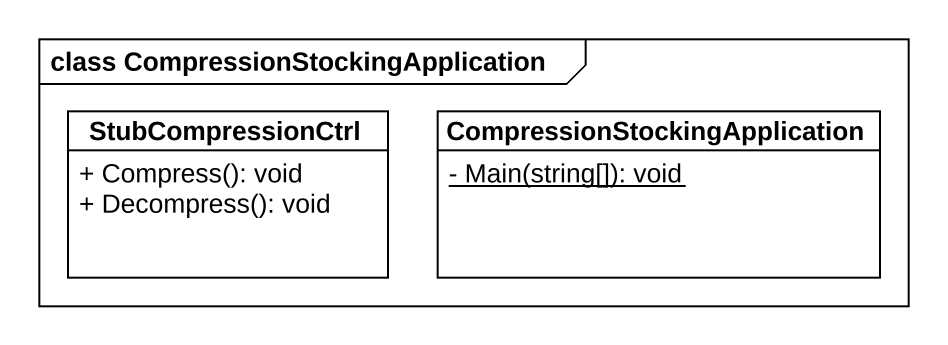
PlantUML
@startuml
mainframe class CompressionStockingApplication
hide circle
hide empty members
skinparam classAttributeIconSize 0
class StubCompressionCtrl {
  + Compress(): void
  + Decompress(): void
}
class "CompressionStockingApplication" as CompressionStockingApplicati {
  {static} - Main(string[]): void
}
@enduml
